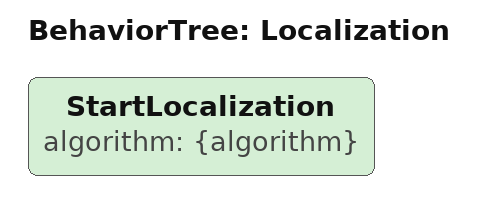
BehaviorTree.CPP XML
<!--
  Localization: single long-running node until STOP halts the tree.
-->
<root BTCPP_format="4" main_tree_to_execute="Localization">
  <BehaviorTree ID="Localization">
    <StartLocalization algorithm="{algorithm}"/>
  </BehaviorTree>
</root>
